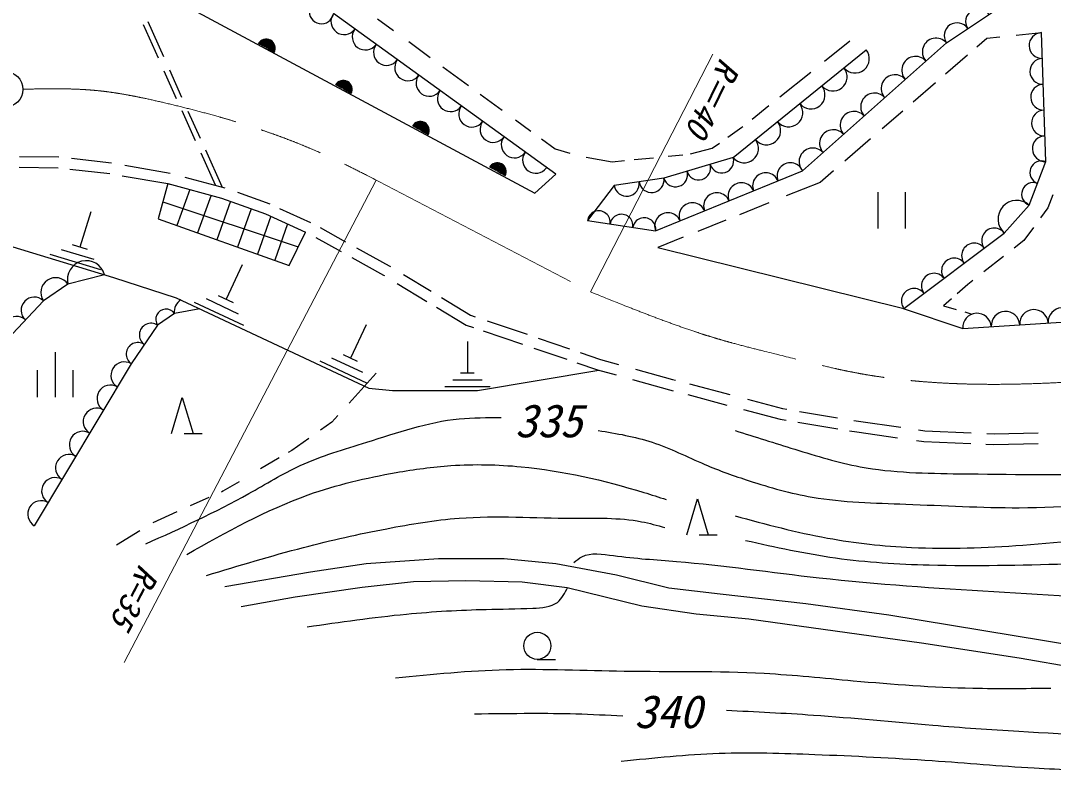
# Model space of a CAD drawing. Units: millimetres, scale not verified. Extents: x 40000 to 680000, y 20000 to 380000.
# Drawn here: x 250185 to 307460, y 236190 to 277776 of the extents above; entities that cross this region are included whole.
import ezdxf
from ezdxf.enums import TextEntityAlignment as Align

# ---------------------------------------------------------------- set-up
doc = ezdxf.new("R2010")
doc.units = ezdxf.units.MM
doc.header["$LTSCALE"] = 1000
doc.linetypes.add('CHAIN', pattern=[18.5, 12, -1.5, 3.5, -1.5])
for name, color, linetype, lineweight in [('M-BGD', 7, 'Continuous', 25), ('M-BMK', 2, 'CHAIN', 13), ('M-BMK-SRVR', 3, 'Continuous', 25), ('M-STR-HTXT', 7, 'Continuous', 13)]:
    doc.layers.add(name, color=color, linetype=linetype, lineweight=lineweight)
doc.styles.add('ＭＳ ゴシック', font='')
doc.styles.get('ＭＳ ゴシック').set_extended_font_data('MS Gothic')

msp = doc.modelspace()

# ---------------------------------------------------------------- linework, layer by layer
at = {"layer": 'M-BGD'}
for p, q in [((257293, 279701), (278701, 268214)), ((301525, 276554), (305083, 278906)), ((279866, 269258), (267535, 278175)), ((269983, 277880), (270861, 277236)), ((257824, 275694), (256993, 277546)), ((258123, 275761), (257249, 277708)), ((294770, 275529), (296173, 276649)), ((303763, 276783), (303214, 276310)), ((304485, 276861), (303763, 276783)), ((306808, 277109), (305406, 276959)), ((307034, 269955), (306808, 277109)), ((271714, 276611), (272904, 275738)), ((289705, 270185), (297076, 276159)), ((293550, 269439), (301525, 276554)), ((302704, 275869), (301483, 274815)), ((258834, 273446), (258148, 274975)), ((259129, 273522), (258451, 275031)), ((273608, 275222), (275029, 274181)), ((292299, 273555), (294017, 274927)), ((300925, 274333), (299683, 273261)), ((275676, 273706), (276894, 272813)), ((259880, 271116), (259137, 272771)), ((260151, 271247), (259484, 272732)), ((290752, 272319), (291683, 273062)), ((299107, 272763), (297965, 271777)), ((277624, 272278), (278477, 271653)), ((289407, 271317), (290188, 271869)), ((290188, 271869), (290237, 271908)), ((279073, 271216), (279826, 270664)), ((288542, 270704), (288942, 270987)), ((297315, 271216), (295890, 269986)), ((260988, 268649), (260190, 270427)), ((261362, 268549), (260447, 270587)), ((279826, 270664), (280641, 270420)), ((286104, 270258), (286910, 270340)), ((287337, 270383), (288542, 270704)), ((250129, 270241), (252311, 270218)), ((253008, 270139), (255219, 269888)), ((281557, 270206), (282999, 269941)), ((282999, 269941), (283673, 270010)), ((284217, 270065), (285277, 270173)), ((289705, 270185), (285861, 269037)), ((306116, 267545), (307034, 269955)), ((250097, 269641), (252274, 269619)), ((252917, 269546), (255133, 269294)), ((255967, 269758), (258476, 269321)), ((278701, 268214), (279866, 269258)), ((285402, 266111), (293550, 269439)), ((295267, 269448), (294525, 268807)), ((255823, 269174), (258347, 268734)), ((258347, 268734), (257812, 266776)), ((258347, 268734), (258443, 268709)), ((258347, 268734), (261325, 267938)), ((259297, 269101), (261505, 268511)), ((283107, 268635), (281615, 266684)), ((285861, 269037), (283107, 268635)), ((294525, 268807), (292648, 268054)), ((259561, 268410), (258850, 266408)), ((260746, 268093), (260002, 265999)), ((262203, 268259), (263998, 267610)), ((297740, 266253), (297740, 268253)), ((299240, 268253), (299240, 266253)), ((307432, 268105), (307158, 267388)), ((258073, 267731), (265576, 265223)), ((261829, 267756), (261070, 265619)), ((261325, 267938), (263772, 267053)), ((291678, 267665), (290048, 267011)), ((304738, 265996), (306116, 267545)), ((254076, 267170), (253476, 265210)), ((262967, 267344), (262211, 265214)), ((264063, 266922), (263316, 264821)), ((263772, 267053), (265984, 266051)), ((264550, 267360), (266253, 266588)), ((307158, 267388), (306746, 266830)), ((257812, 266776), (265070, 264199)), ((264993, 266500), (264275, 264481)), ((281615, 266684), (285402, 266111)), ((289300, 266711), (287747, 266088)), ((265070, 264199), (265984, 266051)), ((266788, 266293), (268209, 265510)), ((286929, 265759), (285516, 265193)), ((299173, 261807), (304738, 265996)), ((306357, 266303), (305820, 265577)), ((248780, 265521), (255335, 263523)), ((253896, 265080), (253056, 265340)), ((266548, 265740), (267953, 264966)), ((268803, 265183), (270618, 264182)), ((285516, 265193), (299173, 261807)), ((305820, 265577), (305278, 265152)), ((254626, 263950), (251826, 264800)), ((254266, 264520), (252446, 265070)), ((268560, 264632), (270318, 263663)), ((304699, 264698), (303610, 263843)), ((262476, 264240), (261576, 262330)), ((270618, 264182), (270705, 264130)), ((254839, 263674), (252809, 263153)), ((255335, 263523), (258815, 262401)), ((270318, 263663), (270358, 263639)), ((271413, 263700), (272950, 262768)), ((252809, 263153), (251443, 262242)), ((271075, 263203), (272721, 262205)), ((302711, 263137), (302122, 262617)), ((302986, 263353), (302711, 263137)), ((258815, 262401), (269500, 257395)), ((262276, 261500), (260496, 262340)), ((261986, 262130), (261166, 262520)), ((273531, 262416), (275143, 261438)), ((301815, 262347), (301373, 261957)), ((251443, 262242), (249447, 260106)), ((260129, 261785), (258717, 261530)), ((262566, 260870), (259826, 262150)), ((273254, 261882), (274888, 260891)), ((299138, 261816), (302437, 260703)), ((301373, 261957), (302077, 261753)), ((258717, 261530), (257781, 260882)), ((275143, 261438), (275402, 261350)), ((302437, 260703), (315069, 261524)), ((302552, 261616), (302881, 261521)), ((257781, 260882), (256323, 258740)), ((269346, 260900), (268486, 259060)), ((274888, 260891), (275297, 260752)), ((276060, 261126), (278268, 260376)), ((275838, 260568), (278026, 259824)), ((278887, 260165), (280632, 259572)), ((274966, 259980), (274966, 258220)), ((278638, 259616), (280468, 258994)), ((252099, 259392), (252099, 256892)), ((269156, 258260), (267446, 259060)), ((268876, 258870), (268086, 259240)), ((281224, 259370), (282348, 258988)), ((282348, 258988), (283348, 258709)), ((256323, 258740), (250941, 249759)), ((251099, 258392), (251099, 256892)), ((253099, 256892), (253099, 258392)), ((269426, 257650), (266796, 258880)), ((275516, 257260), (282244, 258394)), ((281035, 258801), (282170, 258415)), ((282170, 258415), (283215, 258123)), ((284292, 258445), (286338, 257873)), ((269901, 258219), (268397, 256556)), ((275786, 257840), (274146, 257840)), ((275346, 258220), (274586, 258220)), ((284116, 257871), (286180, 257294)), ((286338, 257873), (286499, 257831)), ((269500, 257395), (270802, 257260)), ((270802, 257260), (275516, 257260)), ((276226, 257460), (273706, 257460)), ((286180, 257294), (286367, 257245)), ((287283, 257623), (289523, 257031)), ((258550, 254878), (259150, 256878)), ((259150, 256878), (259750, 254878)), ((287179, 257030), (289352, 256456)), ((290497, 256774), (292439, 256260)), ((290280, 256210), (292313, 255673)), ((292439, 256260), (292675, 256221)), ((293373, 256104), (295493, 255751)), ((267437, 255495), (266808, 255051)), ((267783, 255877), (267437, 255495)), ((292313, 255673), (292636, 255619)), ((293289, 255510), (295508, 255140)), ((296393, 255601), (296650, 255558)), ((296650, 255558), (299005, 255222)), ((259250, 254878), (260250, 254878)), ((296157, 255032), (296559, 254965)), ((296559, 254965), (298814, 254643)), ((299983, 255082), (300330, 255032)), ((300330, 255032), (302905, 254915)), ((303770, 254876), (304172, 254858)), ((304172, 254858), (306618, 254913)), ((266174, 254604), (265232, 253939)), ((299871, 254492), (300274, 254434)), ((300274, 254434), (302880, 254316)), ((304165, 254257), (306616, 254313)), ((265232, 253939), (265030, 253819)), ((303706, 254278), (304165, 254257)), ((264523, 253518), (263491, 252906)), ((262304, 252202), (261406, 251669)), ((261406, 251669), (261317, 251629)), ((260627, 251319), (259594, 250854)), ((287123, 249253), (287723, 251253)), ((287723, 251253), (288323, 249253)), ((258856, 250522), (257515, 249918)), ((256798, 249479), (255505, 248686)), ((287823, 249253), (288823, 249253)), ((266253, 247206), (269353, 247667)), ((269353, 247667), (273358, 247944)), ((273358, 247944), (276994, 247944)), ((276994, 247944), (279873, 247667)), ((279873, 247667), (283232, 247040)), ((261510, 246394), (266253, 247206)), ((283232, 247040), (286129, 246320)), ((265413, 245819), (269129, 246349)), ((269129, 246349), (271980, 246664)), ((271980, 246664), (274870, 246723)), ((274870, 246723), (277996, 246644)), ((277996, 246644), (280494, 246330)), ((280494, 246330), (284642, 245307)), ((286129, 246320), (288990, 245988)), ((262424, 245288), (265413, 245819)), ((288990, 245988), (293732, 245453)), ((284642, 245307), (287651, 244875)), ((293732, 245453), (298328, 244825)), ((287651, 244875), (290580, 244599)), ((290580, 244599), (295358, 243931)), ((298328, 244825), (308829, 243090)), ((295358, 243931), (300156, 243262)), ((300156, 243262), (305563, 242437)), ((278840, 242347), (279840, 242347)), ((305563, 242437), (309849, 241689))]:
    msp.add_line(p, q, dxfattribs=at)
msp.add_circle((278840, 243097), 750, dxfattribs=at)
for centre, radius, start, end in [((266866, 278280), 676, 169.796, 349.796), ((303304, 277730), 711, 33.4763, 213.4763), ((268122, 277733), 729, 144.1059, 324.1058), ((269303, 276878), 729, 144.1059, 324.1058), ((302118, 276946), 711, 33.4763, 213.4763), ((263807, 276246), 500, 331.8791, 151.8791), ((263807, 276246), 500, 331.8791, 151.8791), ((263807, 276246), 450, 331.8791, 151.8791), ((263807, 276246), 400, 331.8791, 151.8791), ((300956, 276045), 763, 41.7357, 221.7357), ((306831, 276394), 716, 91.804, 271.804), ((263807, 276246), 350, 331.8791, 151.8791), ((263807, 276246), 300, 331.8791, 151.8791), ((263807, 276246), 250, 331.8791, 151.8791), ((263807, 276246), 200, 331.8791, 151.8791), ((263807, 276246), 150, 331.8791, 151.8791), ((263807, 276246), 100, 331.8791, 151.8791), ((263807, 276246), 50, 331.8791, 151.8791), ((270485, 276023), 729, 144.1059, 324.1058), ((296462, 275661), 791, 219.0252, 39.0252), ((271666, 275168), 729, 144.1059, 324.1058), ((299816, 275029), 763, 41.7357, 221.7357), ((306876, 274963), 716, 91.804, 271.804), ((295233, 274665), 791, 219.0252, 39.0252), ((268079, 273963), 500, 331.8791, 151.8791), ((268079, 273963), 500, 331.8791, 151.8791), ((268079, 273963), 450, 331.8791, 151.8791), ((268079, 273963), 400, 331.8791, 151.8791), ((272847, 274314), 729, 144.1059, 324.1058), ((298677, 274013), 763, 41.7357, 221.7357), ((268079, 273963), 350, 331.8791, 151.8791), ((268079, 273963), 300, 331.8791, 151.8791), ((268079, 273963), 250, 331.8791, 151.8791), ((268079, 273963), 200, 331.8791, 151.8791), ((268079, 273963), 150, 331.8791, 151.8791), ((268079, 273963), 100, 331.8791, 151.8791), ((268079, 273963), 50, 331.8791, 151.8791), ((274028, 273459), 729, 144.1059, 324.1058), ((294005, 273670), 791, 219.0252, 39.0252), ((306921, 273532), 716, 91.804, 271.804), ((297537, 272996), 763, 41.7357, 221.7357), ((275210, 272604), 729, 144.1059, 324.1058), ((292776, 272674), 791, 219.0252, 39.0252), ((296398, 271980), 763, 41.7357, 221.7357), ((306966, 272101), 716, 91.804, 271.804), ((272350, 271680), 500, 331.8791, 151.8791), ((272350, 271680), 500, 331.8791, 151.8791), ((272350, 271680), 450, 331.8791, 151.8791), ((272350, 271680), 400, 331.8791, 151.8791), ((276391, 271749), 729, 144.1059, 324.1058), ((291548, 271678), 791, 219.0252, 39.0252), ((272350, 271680), 350, 331.8791, 151.8791), ((272350, 271680), 300, 331.8791, 151.8791), ((272350, 271680), 250, 331.8791, 151.8791), ((272350, 271680), 200, 331.8791, 151.8791), ((272350, 271680), 150, 331.8791, 151.8791), ((272350, 271680), 100, 331.8791, 151.8791), ((272350, 271680), 50, 331.8791, 151.8791), ((295259, 270963), 763, 41.7357, 221.7357), ((277572, 270894), 729, 144.1059, 324.1058), ((290319, 270682), 791, 219.0252, 39.0252), ((307011, 270671), 716, 91.804, 271.804), ((278753, 270039), 729, 144.1059, 324.1058), ((294119, 269947), 763, 41.7357, 221.7357), ((276622, 269398), 500, 331.8791, 151.8791), ((276622, 269398), 500, 331.8791, 151.8791), ((276622, 269398), 450, 331.8791, 151.8791), ((276622, 269398), 400, 331.8791, 151.8791), ((287783, 269611), 669, 196.6208, 16.6208), ((289064, 269993), 669, 196.6208, 16.6208), ((292871, 269161), 733, 22.2176, 202.2176), ((306804, 269353), 645, 69.1455, 249.1455), ((276622, 269398), 350, 331.8791, 151.8791), ((276622, 269398), 300, 331.8791, 151.8791), ((276622, 269398), 250, 331.8791, 151.8791), ((276622, 269398), 200, 331.8791, 151.8791), ((276622, 269398), 150, 331.8791, 151.8791), ((276622, 269398), 100, 331.8791, 151.8791), ((276622, 269398), 50, 331.8791, 151.8791), ((286501, 269228), 669, 196.6208, 16.6208), ((291513, 268607), 733, 22.2176, 202.2176), ((283795, 268736), 696, 188.2971, 8.2971), ((285172, 268937), 696, 188.2971, 8.2971), ((290155, 268052), 733, 22.2176, 202.2176), ((306345, 268148), 645, 69.1455, 249.1455), ((288797, 267497), 733, 22.2176, 202.2176), ((287439, 266943), 733, 22.2176, 202.2176), ((305427, 266771), 1036, 48.3665, 228.3665), ((282246, 266589), 638, 351.3843, 171.3844), ((283508, 266398), 638, 351.3843, 171.3844), ((286081, 266388), 733, 22.2176, 202.2176), ((284771, 266206), 638, 351.3843, 171.3844), ((304182, 265577), 697, 36.9643, 216.9643), ((303069, 264739), 697, 36.9643, 216.9643), ((253824, 263414), 1048, 14.4102, 194.4102), ((301956, 263902), 697, 36.9643, 216.9643), ((252126, 262697), 821, 33.6901, 213.6901), ((300842, 263064), 697, 36.9643, 216.9643), ((299729, 262226), 697, 36.9643, 216.9643), ((250944, 261708), 731, 46.9415, 226.9415), ((258249, 261206), 569, 34.6951, 214.6952), ((259423, 261658), 718, 119.5622, 190.2328), ((306384, 260960), 791, 3.7169, 183.7169), ((307963, 261062), 791, 3.7169, 183.7169), ((249946, 260640), 731, 46.9415, 226.9415), ((303226, 260754), 791, 3.7169, 183.7169), ((304805, 260857), 791, 3.7169, 183.7169), ((257416, 260347), 648, 55.758, 235.758), ((256687, 259276), 648, 55.758, 235.758), ((255939, 258099), 748, 59.07, 239.07), ((255170, 256816), 748, 59.07, 239.07), ((254401, 255533), 748, 59.07, 239.07), ((253632, 254250), 748, 59.07, 239.07), ((252863, 252967), 748, 59.07, 239.07), ((252095, 251684), 748, 59.07, 239.07), ((251326, 250401), 748, 59.07, 239.07)]:
    msp.add_arc(centre, radius, start, end, dxfattribs=at)
for points, knots in [([(257126, 248751), (259055, 249626), (260983, 250501), (262833, 251540), (263780, 252071), (264706, 252646), (265686, 253096), (266867, 253638), (268127, 253999), (269382, 254393), (271076, 254925), (272761, 255517), (274505, 255690), (275276, 255766), (276058, 255760), (276840, 255755)], [0, 0, 0, 0, 1, 1, 1, 2, 2, 2, 3, 3, 3, 4, 4, 4, 5, 5, 5, 5]), ([(282222, 255041), (283232, 254875), (284242, 254709), (285205, 254393), (286203, 254065), (287150, 253576), (288123, 253161), (288929, 252817), (289753, 252524), (290587, 252253), (291736, 251880), (292903, 251549), (294089, 251345), (295794, 251052), (297539, 251020), (299276, 250956), (301379, 250878), (303471, 250753), (305567, 250761), (308098, 250772), (310634, 250977), (313154, 251280), (317158, 251763), (321122, 252494), (325085, 253226)], [0, 0, 0, 0, 1, 1, 1, 2, 2, 2, 3, 3, 3, 4, 4, 4, 5, 5, 5, 6, 6, 6, 7, 7, 7, 8, 8, 8, 8]), ([(289809, 255041), (290910, 254695), (292011, 254348), (293116, 254004), (294315, 253630), (295519, 253260), (296747, 253031), (298553, 252695), (300411, 252666), (302259, 252642), (305014, 252606), (307749, 252579), (310495, 252642), (313686, 252716), (316892, 252911), (320027, 253485), (321661, 253784), (323276, 254186), (324891, 254587)], [0, 0, 0, 0, 1, 1, 1, 2, 2, 2, 3, 3, 3, 4, 4, 4, 5, 5, 5, 6, 6, 6, 6]), ([(259396, 248168), (261592, 249402), (263788, 250637), (266140, 251475), (267711, 252035), (269352, 252417), (271003, 252707), (272015, 252884), (273030, 253026), (274051, 253096), (275345, 253184), (276649, 253155), (277942, 253031), (280254, 252809), (282532, 252284), (284751, 251604), (285163, 251478), (285573, 251347), (285983, 251215)], [0, 0, 0, 0, 1, 1, 1, 2, 2, 2, 3, 3, 3, 4, 4, 4, 5, 5, 5, 6, 6, 6, 6]), ([(289809, 250308), (291507, 249849), (293204, 249390), (294932, 249075), (296472, 248795), (298035, 248628), (299601, 248557), (301654, 248463), (303712, 248533), (305761, 248686), (308041, 248857), (310310, 249129), (312570, 249465), (316416, 250035), (320232, 250787), (324048, 251540)], [0, 0, 0, 0, 1, 1, 1, 2, 2, 2, 3, 3, 3, 4, 4, 4, 5, 5, 5, 5]), ([(260498, 247000), (262286, 247544), (264074, 248087), (265881, 248557), (267402, 248952), (268937, 249295), (270485, 249594), (271817, 249852), (273159, 250078), (274505, 250178), (276590, 250332), (278684, 250183), (280795, 250178), (282081, 250175), (283372, 250225), (284621, 249983), (285057, 249899), (285488, 249779), (285918, 249659)], [0, 0, 0, 0, 1, 1, 1, 2, 2, 2, 3, 3, 3, 4, 4, 4, 5, 5, 5, 6, 6, 6, 6]), ([(290392, 248946), (292050, 248577), (293708, 248209), (295386, 247973), (297101, 247732), (298838, 247630), (300573, 247584), (303104, 247518), (305633, 247572), (308160, 247649), (311379, 247747), (314596, 247880), (317822, 247779), (319169, 247736), (320517, 247653), (321843, 247454), (324138, 247111), (326364, 246422), (328587, 245639), (329803, 245210), (331018, 244752), (332283, 244666), (333191, 244604), (334124, 244733), (335007, 244990), (336410, 245398), (337686, 246128), (339027, 246676), (340251, 247177), (341529, 247527), (342788, 247973), (343366, 248178), (343940, 248403), (344539, 248492), (344838, 248536), (345142, 248546), (345447, 248557)], [0, 0, 0, 0, 1, 1, 1, 2, 2, 2, 3, 3, 3, 4, 4, 4, 5, 5, 5, 6, 6, 6, 7, 7, 7, 8, 8, 8, 9, 9, 9, 10, 10, 10, 11, 11, 11, 12, 12, 12, 12]), ([(280860, 247714), (281007, 247834), (281154, 247955), (281314, 248038), (281817, 248298), (282453, 248187), (283065, 248103), (284293, 247934), (285422, 247874), (286567, 247779), (289157, 247563), (291820, 247167), (294478, 246871), (300944, 246151), (307378, 246027), (313802, 245444), (318744, 244995), (323681, 244275), (328652, 244147), (330274, 244106), (331900, 244127), (333515, 244277), (335119, 244425), (336713, 244700), (338249, 245250), (339325, 245634), (340374, 246153), (341491, 246222), (341748, 246238), (342009, 246230), (342269, 246222)], [0, 0, 0, 0, 1, 1, 1, 2, 2, 2, 3, 3, 3, 4, 4, 4, 5, 5, 5, 6, 6, 6, 7, 7, 7, 8, 8, 8, 9, 9, 9, 10, 10, 10, 10]), ([(266075, 244147), (267903, 244415), (269732, 244683), (271587, 244860), (273062, 245001), (274554, 245085), (275997, 245120), (276844, 245140), (277675, 245143), (278590, 245185), (279085, 245207), (279604, 245240), (279952, 245509), (280208, 245706), (280372, 246029), (280536, 246352)], [0, 0, 0, 0, 1, 1, 1, 2, 2, 2, 3, 3, 3, 4, 4, 4, 5, 5, 5, 5]), ([(307311, 240732), (305871, 240717), (304430, 240701), (302990, 240732), (300779, 240781), (298570, 240943), (296365, 241144), (294718, 241294), (293074, 241465), (291426, 241556), (288839, 241697), (286243, 241638), (283648, 241679), (281465, 241714), (279283, 241819), (277105, 241761), (275058, 241707), (273016, 241508), (270973, 241309)], [0, 0, 0, 0, 1, 1, 1, 2, 2, 2, 3, 3, 3, 4, 4, 4, 5, 5, 5, 6, 6, 6, 6]), ([(289329, 239525), (290937, 239447), (292545, 239369), (294150, 239257), (296360, 239102), (298565, 238881), (300773, 238697), (302362, 238564), (303952, 238450), (305545, 238356), (308448, 238184), (311360, 238077), (314262, 238186), (316368, 238265), (318469, 238458), (320569, 238697), (322387, 238904), (324205, 239147), (325998, 239452), (327685, 239739), (329350, 240081), (331087, 240280), (331856, 240367), (332640, 240427), (333327, 240718), (333909, 240964), (334422, 241377), (334934, 241789)], [0, 0, 0, 0, 1, 1, 1, 2, 2, 2, 3, 3, 3, 4, 4, 4, 5, 5, 5, 6, 6, 6, 7, 7, 7, 8, 8, 8, 9, 9, 9, 9]), ([(283494, 236700), (285302, 236886), (287109, 237073), (288922, 237136), (290687, 237198), (292457, 237143), (294225, 237074), (296401, 236989), (298574, 236883), (300745, 236731), (302627, 236599), (304507, 236433), (306391, 236325), (307897, 236239), (309406, 236190), (310914, 236200), (313676, 236220), (316434, 236442), (319181, 236762), (320886, 236961), (322587, 237198), (324265, 237542), (325848, 237866), (327412, 238285), (328976, 238696), (330191, 239015), (331406, 239329), (332626, 239632), (333970, 239965), (335319, 240285), (336681, 240537), (338053, 240790), (339439, 240975), (340830, 241098), (341733, 241178), (342638, 241232), (343544, 241285)], [0, 0, 0, 0, 1, 1, 1, 2, 2, 2, 3, 3, 3, 4, 4, 4, 5, 5, 5, 6, 6, 6, 7, 7, 7, 8, 8, 8, 9, 9, 9, 10, 10, 10, 11, 11, 11, 12, 12, 12, 12]), ([(275353, 239330), (276400, 239341), (277447, 239352), (278494, 239354), (279322, 239357), (280150, 239354), (280978, 239330), (281846, 239305), (282715, 239257), (283583, 239208)], [0, 0, 0, 0, 1, 1, 1, 2, 2, 2, 3, 3, 3, 3])]:
    msp.add_open_spline(points, degree=3, knots=knots, dxfattribs=at)
at = {"layer": 'M-BMK'}
msp.add_line((270047, 268858), (281787, 262729), dxfattribs=at)
for points, knots in [([(250306, 273972), (251692, 274001), (253078, 274031), (254450, 273894), (255679, 273771), (256897, 273514), (258105, 273232), (259519, 272901), (260920, 272535), (262306, 272110), (263771, 271660), (265220, 271143), (266622, 270527), (267785, 270016), (268916, 269437), (270047, 268858)], [0, 0, 0, 0, 1, 1, 1, 2, 2, 2, 3, 3, 3, 4, 4, 4, 5, 5, 5, 5]), ([(281787, 262729), (282917, 262274), (284047, 261819), (285186, 261386), (286394, 260926), (287612, 260492), (288850, 260125), (290104, 259754), (291379, 259452), (292650, 259137), (293894, 258828), (295134, 258507), (296392, 258264), (297621, 258027), (298866, 257865), (300114, 257760), (302845, 257531), (305591, 257576), (308331, 257731), (310480, 257853), (312624, 258043), (314743, 258385), (317000, 258750), (319229, 259287), (321457, 259824)], [0, 0, 0, 0, 1, 1, 1, 2, 2, 2, 3, 3, 3, 4, 4, 4, 5, 5, 5, 6, 6, 6, 7, 7, 7, 8, 8, 8, 8])]:
    msp.add_open_spline(points, degree=3, knots=knots, dxfattribs=at)
at = {"layer": 'M-BMK-SRVR'}
msp.add_circle((249306, 273964), 1000, dxfattribs=at)
at = {"layer": 'M-STR-HTXT'}
for p, q in [((281787, 262729), (288582, 275924)), ((255933, 242181), (269901, 268934))]:
    msp.add_line(p, q, dxfattribs=at)

# ---------------------------------------------------------------- texts
at = {"layer": 'M-BGD', "style": 'ＭＳ ゴシック', "oblique": 15}
for s, p in [('335', (277599, 254113)), ('340', (284216, 237983))]:
    msp.add_text(s, height=1833, dxfattribs=at).set_placement(p, align=Align.BOTTOM_LEFT)
at = {"layer": 'M-STR-HTXT', "style": 'ＭＳ ゴシック', "oblique": 15}
msp.add_text('R＝40', height=1320, rotation=243.97, dxfattribs=at).set_placement((288658, 275961), align=Align.BOTTOM_LEFT)
msp.add_text('R=35', height=1320, rotation=242.176, dxfattribs=at).set_placement((257385, 247398), align=Align.MIDDLE_LEFT)

doc.saveas('drawing.dxf')
